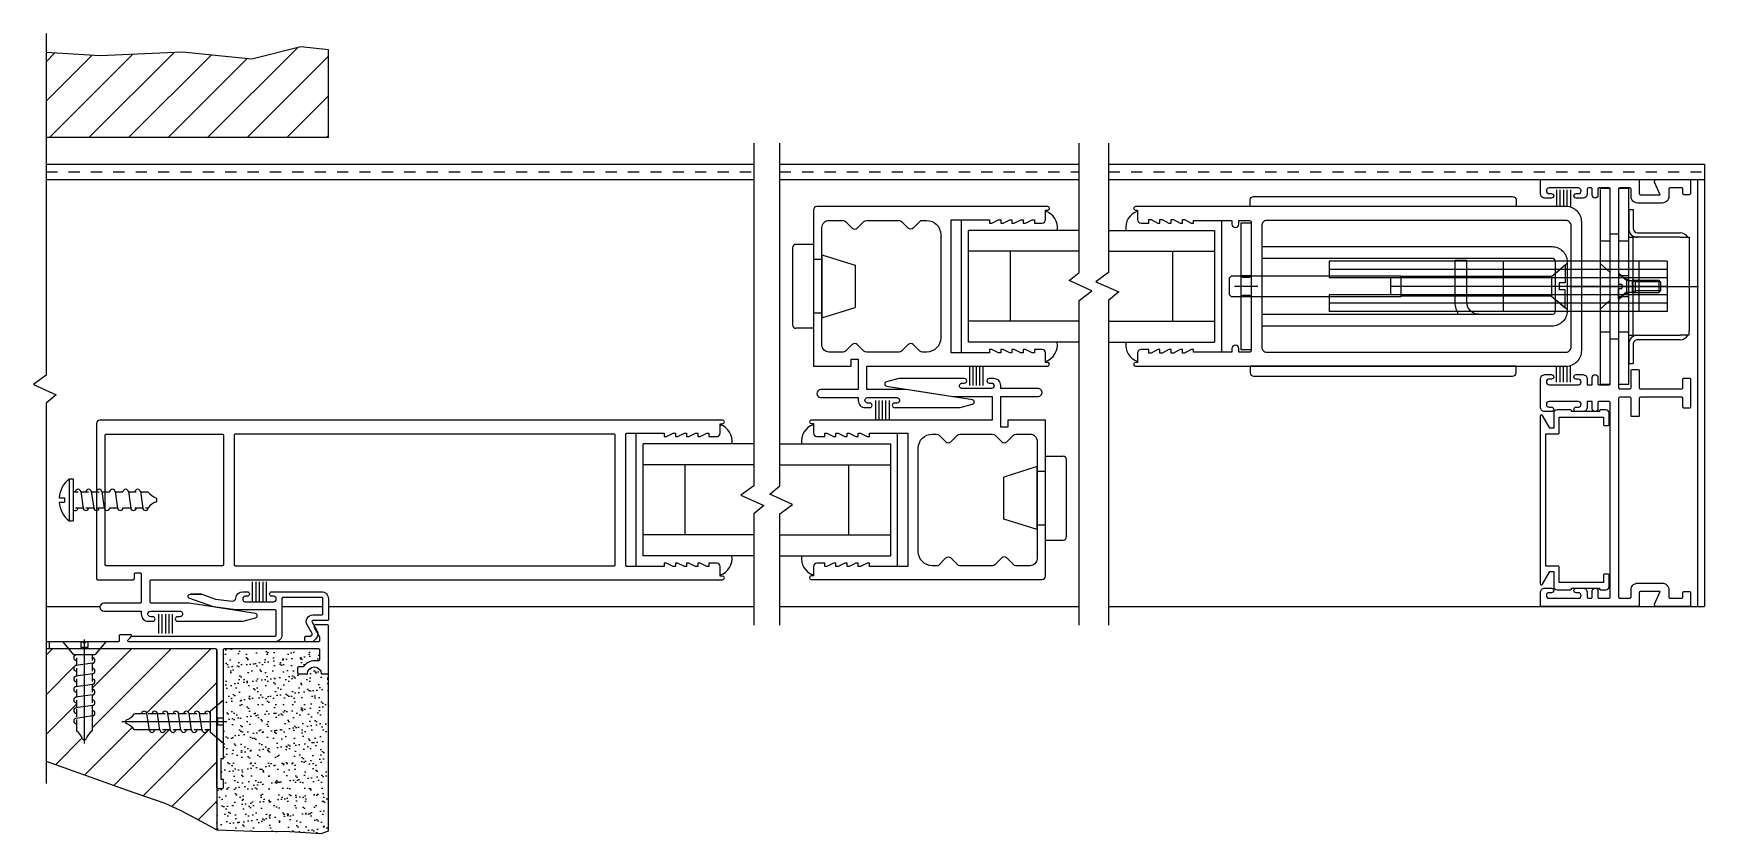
# Model space of a CAD drawing. Extents: x -7 to 43, y -9 to 27.6.
# Drawn here: x 5.51 to 20.45, y 3.33 to 10.47 of the extents above; entities that cross this region are included whole.
import ezdxf

# ---------------------------------------------------------------- set-up
doc = ezdxf.new("R2010")
doc.units = 0
doc.header["$LTSCALE"] = 0.25
doc.header["$MEASUREMENT"] = 0
doc.linetypes.add('HIDDEN', pattern=[0.375, 0.25, -0.125])
doc.layers.get('0').update_dxf_attribs({"linetype": 'CONTINUOUS'})
for name, color, linetype in [('ALUM-RED', 1, 'CONTINUOUS'), ('DIM', 7, 'CONTINUOUS'), ('FRAME', 1, 'CONTINUOUS'), ('GLASS-VINYL', 7, 'CONTINUOUS'), ('MISC', 7, 'CONTINUOUS'), ('SEAL', 7, 'CONTINUOUS'), ('SILL-PAN', 7, 'CONTINUOUS'), ('STRIKE', 7, 'CONTINUOUS'), ('VENT', 5, 'CONTINUOUS')]:
    doc.layers.add(name, color=color, linetype=linetype)

# ---------------------------------------------------------------- blocks, each defined once
blk = doc.blocks.new('A$C72B7364F')
at = {"linetype": 'Continuous'}
for p, q in [((0.0224, 0.0935), (0.0313, 0.0935)), ((0.0224, 0.0935), (0.0224, 0)), ((0.0313, 0.0935), (0.0313, 0)), ((0, 0.0517), (0.0125, 0.0517)), ((0, 0.0418), (0.0125, 0.0418)), ((0.0125, 0.0517), (0.0125, 0.0418)), ((0.0313, 0.0644), (0.0425, 0.0644)), ((0.0485, 0.0654), (0.0539, 0.028)), ((0.0487, 0.0644), (0.0661, 0.0644)), ((0.0721, 0.0654), (0.0775, 0.028)), ((0.0723, 0.0644), (0.0896, 0.0644)), ((0.0956, 0.0654), (0.1011, 0.028)), ((0.0958, 0.0644), (0.1132, 0.0644)), ((0.1253, 0.0654), (0.1307, 0.028)), ((0.1255, 0.0644), (0.1429, 0.0644)), ((0.155, 0.0654), (0.1604, 0.028)), ((0.1552, 0.0644), (0.1725, 0.0644)), ((0.1817, 0.0654), (0.1871, 0.028)), ((0.1819, 0.0644), (0.1992, 0.0644)), ((0.2188, 0.0451), (0.2188, 0.0484)), ((0.0364, 0.0291), (0.0539, 0.0291)), ((0.06, 0.0291), (0.0774, 0.0291)), ((0.0835, 0.0291), (0.101, 0.0291)), ((0.1132, 0.0291), (0.1306, 0.0291)), ((0.1429, 0.0291), (0.1603, 0.0291)), ((0.1696, 0.0291), (0.187, 0.0291)), ((0.1931, 0.0291), (0.1992, 0.0291)), ((0.0224, 0), (0.0313, 0))]:
    blk.add_line(p, q, dxfattribs=at)
for centre, radius, start, end in [((0.0599, 0.0467), 0.0599, 128.718, 175.226), ((0.0599, 0.0467), 0.0599, 184.774, 231.282), ((0.0425, 0.0644), 0.00611, 0, 180), ((0.0661, 0.0644), 0.00611, 0, 180), ((0.0896, 0.0644), 0.00611, 0, 180), ((0.1193, 0.0644), 0.00611, 0, 180), ((0.149, 0.0644), 0.00611, 0, 180), ((0.1757, 0.0644), 0.00611, 0, 180), ((0.2302, 0.0864), 0.038, 215.4362, 249.2949), ((0.2302, 0.0071), 0.038, 110.7051, 144.5638), ((0.2163, 0.0484), 0.00249, 0, 78.2349), ((0.2163, 0.0451), 0.00249, 281.7651, 0), ((0.0364, 0.0291), 0.00611, 212.4827, 0), ((0.06, 0.0291), 0.00611, 180, 0), ((0.06, 0.0291), 0.00611, 180, 0), ((0.0835, 0.0291), 0.00611, 180, 0), ((0.1071, 0.0291), 0.00611, 180, 0), ((0.1071, 0.0291), 0.00611, 180, 0), ((0.1367, 0.0291), 0.00611, 180, 0), ((0.1367, 0.0291), 0.00611, 180, 0), ((0.1664, 0.0291), 0.00611, 180, 0), ((0.1664, 0.0291), 0.00611, 180, 0), ((0.1931, 0.0291), 0.00611, 180, 0)]:
    blk.add_arc(centre, radius, start, end, dxfattribs=at)
blk = doc.blocks.new('A$C1D443341')
for p, q in [((0.188, 0.75), (0.031, 0.75)), ((0.188, 0.75), (0.188, 0)), ((0, 0.719), (0, 0.031)), ((0.264, 0.615), (0.188, 0.615)), ((0.264, 0.656), (0.562, 0.563)), ((0.264, 0.656), (0.264, 0.094)), ((0.562, 0.563), (0.562, 0.187)), ((0.264, 0.094), (0.562, 0.187)), ((0.188, 0), (0.031, 0)), ((0.264, 0.135), (0.188, 0.135))]:
    blk.add_line(p, q)
for centre, start, end in [((0.031, 0.719), 90, 180), ((0.031, 0.031), 180, 270)]:
    blk.add_arc(centre, 0.031, start, end)
blk = doc.blocks.new('3006 STD POST-INTERLOCKER')
for points in [[(-2.074, -0.666), (-2.074, -0.58, -0.414214), (-2.043, -0.55), (-1.974, -0.55), (-1.974, -0.58), (-1.954, -0.58), (-1.894, -0.55), (-1.874, -0.55), (-1.874, -0.58), (-1.854, -0.58), (-1.794, -0.55), (-1.774, -0.55), (-1.774, -0.58), (-1.754, -0.58), (-1.694, -0.55), (-1.674, -0.55), (-1.674, -0.58), (-1.654, -0.58), (-1.594, -0.55), (-1.574, -0.55), (-1.574, -0.58), (-1.231, -0.58), (-1.231, 0.61), (-1.574, 0.61), (-1.574, 0.581), (-1.594, 0.581), (-1.654, 0.61), (-1.674, 0.61), (-1.674, 0.581), (-1.694, 0.581), (-1.754, 0.61), (-1.774, 0.61), (-1.774, 0.581), (-1.794, 0.581), (-1.854, 0.61), (-1.874, 0.61), (-1.874, 0.581), (-1.894, 0.581), (-1.954, 0.61), (-1.974, 0.61), (-1.974, 0.581), (-2.043, 0.581, -0.414214), (-2.074, 0.611), (-2.074, 0.696), (-2.094, 0.696, -0.999996), (-2.094, 0.728), (-0.031, 0.728, -0.414214), (0, 0.697), (0, -0.697), (-0.338, -0.697), (-0.338, -0.635), (-0.4, -0.635), (-0.4, -0.908), (-0.066, -0.908, -1), (-0.066, -0.979), (-0.4, -0.979), (-0.4, -1.006, -0.414214), (-0.462, -1.068), (-0.504, -1.068, -1), (-0.504, -1.028), (-0.484, -1.028, 0.999996), (-0.484, -0.979), (-0.744, -0.979, 1.000003), (-0.744, -1.028), (-0.724, -1.028, -0.999994), (-0.724, -1.068), (-1.312, -1.068), (-1.422, -1.039, -0.811415), (-1.42, -1), (-0.828, -0.908), (-0.478, -0.908), (-0.478, -0.697), (-2.094, -0.697, -0.999996), (-2.094, -0.666), (-2.074, -0.666)], [(-0.891, 0.535), (-0.96, 0.604), (-1.012, 0.604, 0.414214), (-1.137, 0.479), (-1.137, -0.447, 0.414214), (-1.012, -0.572), (-0.973, -0.572, 0.198912), (-0.951, -0.563), (-0.891, -0.504, -0.414214), (-0.847, -0.504), (-0.787, -0.563, 0.198912), (-0.765, -0.572), (-0.473, -0.572, 0.198912), (-0.451, -0.563), (-0.391, -0.504, -0.414214), (-0.347, -0.504), (-0.287, -0.563, 0.198912), (-0.265, -0.572), (-0.138, -0.572, 0.414214), (-0.076, -0.51), (-0.076, 0.542, 0.414214), (-0.138, 0.604), (-0.265, 0.604, 0.198912), (-0.287, 0.594), (-0.347, 0.535, -0.414214), (-0.391, 0.535), (-0.451, 0.594, 0.198912), (-0.473, 0.604), (-0.765, 0.604, 0.198912), (-0.787, 0.594), (-0.847, 0.535)]]:
    blk.add_lwpolyline(points, format="xyb")
blk.add_arc((-0.869, 0.557), 0.031, 225.0005, 315.0002)
blk = doc.blocks.new('2 TRACK JAMB')
at = {"color": 1}
blk.add_lwpolyline([(-0.368, 1.86), (-0.368, 1.708, -0.414214), (-0.377, 1.698), (-0.433, 1.698, -0.414214), (-0.442, 1.708), (-0.442, 1.86, 0.414214), (-0.452, 1.87), (-0.781, 1.87), (-0.822, 1.87, 0.414214), (-0.832, 1.86), (-0.832, 1.783, -0.414214), (-0.843, 1.773), (-0.891, 1.773, -0.414214), (-0.9, 1.783), (-0.9, 1.871), (-0.9, 1.963), (-0.9, 2.033, -0.414214), (-0.891, 2.043), (-0.843, 2.043, -0.414214), (-0.832, 2.033), (-0.832, 1.955, 0.414214), (-0.822, 1.945), (-0.768, 1.945), (-0.452, 1.945, 0.414214), (-0.442, 1.955), (-0.442, 2.108, -0.414214), (-0.433, 2.118), (-0.377, 2.118, -0.414214), (-0.368, 2.108), (-0.368, 1.955, 0.414214), (-0.357, 1.945), (-0.267, 1.945, 0.414214), (-0.257, 1.955), (-0.257, 2.862), (-0.257, 3.731, 0.414214), (-0.267, 3.741), (-0.357, 3.741, 0.414214), (-0.368, 3.731), (-0.368, 3.666, -0.414214), (-0.427, 3.606), (-0.645, 3.606, -0.414214), (-0.706, 3.666), (-0.706, 3.731, 0.414214), (-0.715, 3.741), (-0.822, 3.741, 0.414214), (-0.832, 3.731), (-0.832, 3.691, -0.414214), (-0.843, 3.681), (-0.891, 3.681, -0.414214), (-0.9, 3.691), (-0.9, 3.806, -0.414214), (-0.891, 3.816), (-0.594, 3.816, -0.546624), (-0.579, 3.793), (-0.63, 3.681), (-0.452, 3.681, 0.414214), (-0.442, 3.691), (-0.442, 3.806, -0.414214), (-0.433, 3.816), (0.433, 3.816, -0.414214), (0.442, 3.806), (0.442, 3.691, -0.414214), (0.403, 3.651), (0.343, 3.651, -0.414214), (0.323, 3.671), (0.323, 3.671, -0.414214), (0.343, 3.691), (0.363, 3.691, 0.414214), (0.388, 3.715), (0.388, 3.716, 0.414214), (0.363, 3.741), (0.102, 3.741, 0.414214), (0.078, 3.716), (0.078, 3.715, 0.414214), (0.102, 3.691), (0.123, 3.691, -0.414214), (0.143, 3.671), (0.143, 3.67, -0.414214), (0.123, 3.651), (0.062, 3.651, -0.414214), (0.023, 3.691), (0.023, 3.731, 0.414214), (0.013, 3.741), (-0.012, 3.741, 0.414214), (-0.022, 3.731), (-0.022, 3.676, -0.414214), (-0.047, 3.651), (-0.048, 3.651, -0.414214), (-0.072, 3.675), (-0.072, 3.731, 0.414214), (-0.082, 3.741), (-0.172, 3.741, 0.414214), (-0.183, 3.731), (-0.183, 2.862), (-0.183, 1.993, 0.414214), (-0.172, 1.983), (-0.082, 1.983, 0.414214), (-0.072, 1.993), (-0.072, 2.048, -0.414214), (-0.048, 2.073), (-0.047, 2.073, -0.414214), (-0.022, 2.048), (-0.022, 1.983), (0.023, 1.983), (0.023, 2.033, -0.414214), (0.062, 2.073), (0.123, 2.073, -0.414214), (0.143, 2.054), (0.143, 2.053, -0.414214), (0.123, 2.033), (0.102, 2.033, 0.414214), (0.078, 2.008), (0.078, 2.007, 0.414214), (0.102, 1.983), (0.363, 1.983, 0.414214), (0.388, 2.007), (0.388, 2.008, 0.414214), (0.363, 2.033), (0.343, 2.033, -0.414214), (0.323, 2.053, -0.414214), (0.343, 2.073), (0.403, 2.073, -0.414214), (0.442, 2.033), (0.442, 1.963), (0.442, 1.871), (0.442, 1.783, -0.414214), (0.403, 1.743), (0.343, 1.743, -0.414214), (0.323, 1.763), (0.323, 1.763, -0.414214), (0.343, 1.783), (0.363, 1.783, 0.414214), (0.388, 1.807), (0.388, 1.808, 0.414214), (0.363, 1.833), (0.102, 1.833, 0.414214), (0.078, 1.808), (0.078, 1.807, 0.414214), (0.102, 1.783), (0.123, 1.783, -0.414214), (0.143, 1.763), (0.143, 1.762, -0.414214), (0.123, 1.743), (0.062, 1.743, -0.414214), (0.023, 1.783), (0.023, 1.833), (-0.022, 1.833), (-0.022, 1.768, -0.414214), (-0.047, 1.743), (-0.048, 1.743, -0.414214), (-0.072, 1.767), (-0.072, 1.823, 0.414214), (-0.082, 1.833), (-0.172, 1.833, 0.414214), (-0.183, 1.823), (-0.183, 0.954), (-0.183, 0.085, 0.414214), (-0.172, 0.075), (-0.082, 0.075, 0.414214), (-0.072, 0.085), (-0.072, 0.14, -0.414214), (-0.048, 0.165), (-0.047, 0.165, -0.414214), (-0.022, 0.14), (-0.022, 0.085, 0.414214), (-0.012, 0.075), (0.013, 0.075, 0.414214), (0.023, 0.085), (0.023, 0.125, -0.414214), (0.062, 0.165), (0.123, 0.165, -0.414214), (0.143, 0.145), (0.143, 0.145, -0.414214), (0.123, 0.125), (0.102, 0.125, 0.414214), (0.078, 0.1), (0.078, 0.099, 0.414214), (0.102, 0.075), (0.363, 0.075, 0.414214), (0.388, 0.099), (0.388, 0.1, 0.414214), (0.363, 0.125), (0.343, 0.125, -0.414214), (0.323, 0.145, -0.414214), (0.343, 0.165), (0.403, 0.165, -0.414214), (0.442, 0.125), (0.442, 0.01, -0.414214), (0.433, 0), (-0.433, 0, -0.414214), (-0.442, 0.01), (-0.442, 0.125, 0.414214), (-0.452, 0.135), (-0.63, 0.135), (-0.579, 0.023, -0.546624), (-0.594, 0), (-0.891, 0, -0.414214), (-0.9, 0.01), (-0.9, 0.125, -0.414214), (-0.891, 0.135), (-0.843, 0.135, -0.414214), (-0.832, 0.125), (-0.832, 0.085, 0.414214), (-0.822, 0.075), (-0.715, 0.075, 0.414214), (-0.706, 0.085), (-0.706, 0.15, -0.414214), (-0.645, 0.21), (-0.427, 0.21, -0.414214), (-0.368, 0.15), (-0.368, 0.085, 0.414214), (-0.357, 0.075), (-0.267, 0.075, 0.414214), (-0.257, 0.085), (-0.257, 0.954), (-0.257, 1.86, 0.414214), (-0.267, 1.87), (-0.357, 1.87, 0.414214)], format="xyb", close=True, dxfattribs=at)
blk = doc.blocks.new('3710 Jamb Filler')
blk.add_lwpolyline([(-0.12, 0.774, 0.414214), (-0.15, 0.804), (-0.27, 0.804, 0.414214), (-0.28, 0.794), (-0.28, 0.789), (-0.53, 0.789), (-0.53, 0.794, 0.414214), (-0.54, 0.804), (-0.585, 0.804, 0.414214), (-0.615, 0.774), (-0.615, 0.674, 0.414214), (-0.605, 0.664), (-0.575, 0.664, 0.414214), (-0.565, 0.674), (-0.565, 0.739), (-0.17, 0.739), (-0.17, 0.601, 0.414214), (-0.16, 0.591), (-0.05, 0.591), (-0.05, -0.591), (-0.16, -0.591, 0.414214), (-0.17, -0.601), (-0.17, -0.739), (-0.565, -0.739), (-0.565, -0.674, 0.414214), (-0.575, -0.664), (-0.605, -0.664, 0.414214), (-0.615, -0.674), (-0.615, -0.774, 0.414214), (-0.585, -0.804), (-0.54, -0.804, 0.414214), (-0.53, -0.794), (-0.53, -0.789), (-0.28, -0.789), (-0.28, -0.794, 0.414214), (-0.27, -0.804), (-0.15, -0.804, 0.414214), (-0.12, -0.774), (-0.12, -0.641), (-0.084, -0.641), (-0.019, -0.754, 0.767327), (0, -0.749), (0, 0.749, 0.767327), (-0.019, 0.754), (-0.084, 0.641), (-0.12, 0.641)], format="xyb", close=True)
blk = doc.blocks.new('A$C02B45EA9')
for p, q in [((0, 0.909), (0.097, 0.793)), ((0.161, 0.909), (0, 0.909)), ((0.161, 0.909), (0.161, 0.857)), ((0.192, 0.929), (0.192, 0)), ((0.224, 0.909), (0.224, 0.857)), ((0.385, 0.909), (0.224, 0.909)), ((0.385, 0.909), (0.288, 0.793)), ((0.288, 0.793), (0.097, 0.793)), ((0.224, 0.857), (0.161, 0.857))]:
    blk.add_line(p, q)
at = {"linetype": 'Continuous'}
for p, q in [((0.142, 0.793), (0.118, 0.79)), ((0.122, 0.793), (0.122, 0.79)), ((0.122, 0.766), (0.122, 0.696)), ((0.263, 0.793), (0.263, 0.741)), ((0.267, 0.717), (0.118, 0.695)), ((0.267, 0.623), (0.118, 0.601)), ((0.122, 0.671), (0.122, 0.601)), ((0.263, 0.716), (0.263, 0.647)), ((0.263, 0.622), (0.263, 0.553)), ((0.267, 0.528), (0.118, 0.507)), ((0.122, 0.577), (0.122, 0.507)), ((0.122, 0.483), (0.122, 0.413)), ((0.263, 0.528), (0.263, 0.458)), ((0.267, 0.434), (0.118, 0.412)), ((0.267, 0.34), (0.118, 0.318)), ((0.122, 0.388), (0.122, 0.319)), ((0.122, 0.307), (0.122, 0.237)), ((0.263, 0.433), (0.263, 0.364)), ((0.263, 0.339), (0.263, 0.237)), ((0.267, 0.246), (0.118, 0.224)), ((0.122, 0.213), (0.122, 0.112)), ((0.263, 0.245), (0.263, 0.112)), ((0.186, 0.034), (0.199, 0.034))]:
    blk.add_line(p, q, dxfattribs=at)
for centre, radius, start, end in [((0.122, 0.766), 0.0244, 90, 270), ((0.122, 0.766), 0.0244, 90, 270), ((0.263, 0.741), 0.0244, 270, 90), ((0.122, 0.671), 0.0244, 90, 270), ((0.122, 0.671), 0.0244, 90, 270), ((0.122, 0.577), 0.0244, 90, 270), ((0.263, 0.647), 0.0244, 270, 90), ((0.122, 0.483), 0.0244, 90, 270), ((0.122, 0.483), 0.0244, 90, 270), ((0.263, 0.553), 0.0244, 270, 90), ((0.263, 0.458), 0.0244, 270, 90), ((0.122, 0.388), 0.0244, 90, 270), ((0.122, 0.294), 0.0244, 90, 270), ((0.263, 0.364), 0.0244, 270, 90), ((0.122, 0.2), 0.0244, 90, 270), ((0.263, 0.27), 0.0244, 270, 90), ((0.034, -0.012), 0.152, 20.7051, 54.5638), ((0.186, 0.044), 0.00998, 191.7651, 270), ((0.199, 0.044), 0.00998, 270, 348.2349), ((0.351, -0.012), 0.152, 125.4362, 159.2949)]:
    blk.add_arc(centre, radius, start, end, dxfattribs=at)
blk = doc.blocks.new('A$C65D31368')
at = {"layer": 'MISC', "extrusion": (0, 0, -1), "xscale": 0.25, "yscale": 0.25, "zscale": -0.25}
blk.add_blockref('A$C02B45EA9', (-0.0962, 0), dxfattribs=at)
blk = doc.blocks.new('3756 2 pc Post Interlocker')
at = {"color": 7}
for p, q in [((-0.678, 0.418), (-0.678, 0.598)), ((-0.647, 0.418), (-0.647, 0.598)), ((-0.616, 0.418), (-0.616, 0.598)), ((-0.585, 0.418), (-0.585, 0.598)), ((-0.554, 0.418), (-0.554, 0.598))]:
    blk.add_line(p, q, dxfattribs=at)
blk.add_lwpolyline([(-1.133, 0.487), (-1.01, 0.442), (-0.862, 0.425, 0.41874), (-0.827, 0.452, -0.384071), (-0.766, 0.508), (-0.726, 0.508, -0.999994), (-0.726, 0.468), (-0.741, 0.468, 1.000003), (-0.741, 0.418), (-0.491, 0.418, 0.999996), (-0.491, 0.468), (-0.506, 0.468, -1), (-0.506, 0.508), (-0.062, 0.508, -0.414214), (0, 0.446), (0, 0.318), (0, 0.262, -0.414214), (-0.01, 0.252), (-0.138, 0.252, 0.577352), (-0.146, 0.237), (-0.103, 0.161, -0.339456), (-0.112, 0.089), (-0.139, 0.062), (-0.2, 0.062, -0.414214), (-0.21, 0.072), (-0.21, 0.102, -0.414214), (-0.2, 0.112), (-0.164, 0.112, 0.198912), (-0.157, 0.115), (-0.147, 0.124, 0.339456), (-0.146, 0.136), (-0.19, 0.212, -0.577352), (-0.138, 0.302), (-0.06, 0.302, 0.414214), (-0.05, 0.312), (-0.05, 0.448, 0.414214), (-0.06, 0.458), (-0.406, 0.458, 0.414214), (-0.416, 0.448), (-0.416, 0.122, -0.414214), (-0.476, 0.062), (-1.784, 0.062, -0.668179), (-1.791, 0.079), (-1.761, 0.109, -0.198912), (-1.754, 0.112), (-0.476, 0.112, 0.414214), (-0.466, 0.122), (-0.466, 0.338, 0.414214), (-0.476, 0.348), (-0.828, 0.348), (-1.028, 0.372), (-1.247, 0.452, -0.701346), (-1.234, 0.487), (-1.133, 0.487), (-1.234, 0.487)], format="xyb")
blk.add_lwpolyline([(-0.08, -0.01), (-0.08, -0.099, -0.414214), (-0.09, -0.109), (-0.126, -0.109, 0.258619), (-0.225, -0.164), (-0.267, -0.164, 0.414214), (-0.277, -0.174), (-0.277, -0.216, 0.414214), (-0.267, -0.226), (-0.188, -0.226, -1), (-0.064, -0.226), (-0.01, -0.226, 0.414214), (0, -0.216), (0, 0.202, 0.414214), (-0.01, 0.212), (-0.116, 0.212, 0.57735), (-0.129, 0.189), (-0.08, 0.105), (-0.08, 0.072, -0.414214), (-0.09, 0.062), (-1.784, 0.062, -0.668179), (-1.791, 0.079), (-1.763, 0.107, 0.668179), (-1.77, 0.124), (-1.86, 0.124, 0.414214), (-1.87, 0.114), (-1.87, 0.072, -0.414214), (-1.88, 0.062), (-2.167, 0.062), (-2.182, 0.047), (-2.197, 0.062), (-2.485, 0.062, 0.414214), (-2.495, 0.052), (-2.495, 0.01, 0.414214), (-2.485, 0), (-1.01, 0, -0.414214), (-1, -0.01), (-1, -1.237, 0.414214), (-0.987, -1.25), (-0.951, -1.25, 0.414214), (-0.938, -1.237), (-0.938, -1.17), (-0.96, -1.17), (-0.96, -0.982), (-0.938, -0.982), (-0.938, -0.01, -0.414214), (-0.928, 0), (-0.09, 0, -0.414214)], format="xyb", close=True)
at = {"color": 7, "extrusion": (0, 0, -1), "xscale": 4, "yscale": 4, "zscale": -4}
blk.add_blockref('A$C65D31368', (1.99, -0.847), dxfattribs=at)
at = {"color": 7, "extrusion": (0, 0, -1), "xscale": 4, "yscale": 4, "zscale": -4, "rotation": 90}
blk.add_blockref('A$C65D31368', (1.847, -0.846), dxfattribs=at)
blk = doc.blocks.new('StrikePlateAssy(EX_HI)')
at = {"linetype": 'Continuous'}
for p, q in [((-0.165, 0.688), (-0.205, 0.688)), ((-0.205, 0.517), (-0.205, 0.688)), ((-0.165, 0.517), (-0.165, 0.688)), ((-0.625, 0.477), (-0.245, 0.477)), ((-0.705, 0.437), (-0.625, 0.437)), ((-0.705, 0.437), (-0.705, 0.397)), ((-0.705, -0.398), (-0.705, 0.397)), ((-0.245, 0.437), (-0.625, 0.437)), ((-0.205, 0.437), (-0.245, 0.437)), ((-0.205, 0.437), (-0.205, -0.438)), ((-0.165, 0.437), (-0.205, 0.437)), ((-0.165, 0.437), (-0.165, -0.438)), ((0.09, 0.203), (0, 0.124)), ((0.09, -0.203), (0, -0.124)), ((-0.705, -0.438), (-0.705, -0.398)), ((-0.625, -0.438), (-0.705, -0.438)), ((-0.625, -0.438), (-0.245, -0.438)), ((-0.245, -0.438), (-0.205, -0.438)), ((-0.165, -0.438), (-0.205, -0.438)), ((-0.245, -0.478), (-0.625, -0.478)), ((-0.205, -0.688), (-0.205, -0.518)), ((-0.165, -0.688), (-0.165, -0.518)), ((-0.165, -0.688), (-0.205, -0.688))]:
    blk.add_line(p, q, dxfattribs=at)
for p, q in [((0, 0.469), (-0.075, 0.469)), ((-0.075, 0.406), (-0.165, 0.406)), ((0.09, 0.406), (0, 0.406)), ((-0.436, 0.054), (-0.45, 0.04)), ((-0.45, 0.04), (-0.222, 0.04)), ((-0.45, -0.04), (-0.45, 0.04)), ((-0.197, 0.054), (-0.436, 0.054)), ((-0.436, -0.054), (-0.436, 0.054)), ((0.013, 0), (-0.23, 0)), ((-0.222, 0.04), (-0.197, 0.054)), ((-0.222, -0.054), (-0.222, 0.054)), ((-0.197, -0.054), (-0.197, 0.054)), ((-0.147, 0.051), (-0.197, 0.051)), ((-0.165, 0.095), (-0.165, -0.095)), ((-0.165, 0.095), (-0.075, 0.095)), ((-0.138, 0.065), (-0.165, 0.065)), ((-0.147, 0.051), (-0.075, 0.113)), ((-0.147, -0.051), (-0.147, 0.051)), ((-0.138, 0.065), (-0.075, 0.12)), ((-0.075, 0.02), (-0.105, 0.02)), ((-0.105, -0.019), (-0.105, 0.02)), ((-0.075, 0.113), (-0.075, 0.02)), ((0.173, 0), (-0.07, 0)), ((-0.044, 0), (-0.788, 0)), ((-0.45, -0.04), (-0.222, -0.04)), ((-0.436, -0.054), (-0.45, -0.04)), ((-0.197, -0.054), (-0.436, -0.054)), ((-0.222, -0.04), (-0.197, -0.054)), ((-0.147, -0.051), (-0.197, -0.051)), ((-0.138, -0.065), (-0.165, -0.065)), ((-0.165, -0.095), (-0.075, -0.095)), ((-0.147, -0.051), (-0.075, -0.112)), ((-0.138, -0.065), (-0.075, -0.12)), ((-0.075, -0.019), (-0.105, -0.019)), ((-0.075, -0.112), (-0.075, -0.019)), ((-0.075, -0.406), (-0.165, -0.406)), ((0.09, -0.406), (0, -0.406)), ((0, -0.469), (-0.075, -0.469))]:
    blk.add_line(p, q)
for points in [[(-0.165, -0.875), (-0.075, -0.875), (-0.075, 0.875), (-0.165, 0.875)], [(0, -0.875), (0.09, -0.875), (0.09, 0.875), (0, 0.875)]]:
    blk.add_lwpolyline(points, close=True)
for centre, radius, start, end in [((-0.625, 0.397), 0.08, 90, 150), ((-0.245, 0.517), 0.08, 270, 0), ((-0.245, 0.517), 0.04, 270, 0), ((-0.625, -0.398), 0.08, 210, 270), ((-0.245, -0.518), 0.08, 0, 90), ((-0.245, -0.518), 0.04, 0, 90)]:
    blk.add_arc(centre, radius, start, end, dxfattribs=at)
blk = doc.blocks.new('3767 LEADSILE')
for points in [[(3.769, -0.597), (3.749, -0.597), (3.689, -0.565), (3.669, -0.565), (3.669, -0.597), (3.649, -0.597), (3.589, -0.565), (3.569, -0.565), (3.569, -0.597), (3.549, -0.597), (3.489, -0.565), (3.469, -0.565), (3.469, -0.588), (3.126, -0.588), (3.126, -0.556, 1), (3.064, -0.556), (3.064, -0.588), (2.969, -0.588, -0.414214), (2.954, -0.573), (2.954, 0.573, -0.414214), (2.969, 0.588), (3.064, 0.588), (3.064, 0.556, 1), (3.126, 0.556), (3.126, 0.588), (3.469, 0.588), (3.469, 0.565), (3.489, 0.565), (3.549, 0.597), (3.569, 0.597), (3.569, 0.565), (3.589, 0.565), (3.649, 0.597), (3.669, 0.597), (3.669, 0.565), (3.689, 0.565), (3.749, 0.597), (3.769, 0.597), (3.769, 0.565), (3.789, 0.565), (3.849, 0.597), (3.869, 0.597), (3.869, 0.565), (3.938, 0.565, 0.414214), (3.969, 0.596), (3.969, 0.681), (3.989, 0.681, 1), (3.989, 0.713), (0.14, 0.713, 0.414214), (0, 0.573), (0, -0.573, 0.414214), (0.14, -0.713), (3.989, -0.713, 1), (3.989, -0.681), (3.969, -0.681), (3.969, -0.596, 0.414214), (3.938, -0.565), (3.869, -0.565), (3.869, -0.597), (3.849, -0.597), (3.789, -0.565), (3.769, -0.565)], [(2.814, -0.588, 0.414214), (2.86, -0.542), (2.86, 0.542, 0.414214), (2.814, 0.588), (0.14, 0.588, 0.414214), (0.094, 0.542), (0.094, -0.542, 0.414214), (0.14, -0.588)]]:
    blk.add_lwpolyline(points, format="xyb", close=True)
blk = doc.blocks.new('ARCHETYPE LATCH')
for p, q in [((-0.631, 0.225), (2.389, 0.225)), ((-0.631, 0.225), (-0.631, -0.225)), ((-0.631, 0.15), (2.389, 0.15)), ((-0.381, -0.225), (-0.381, 0.225)), ((0.28, 0.193), (0.28, 0.03)), ((0.401, 0.089), (0.28, 0.193)), ((0.831, -0.225), (0.831, 0.225)), ((1.262, 0.235), (1.157, 0.235)), ((1.157, -0.145), (1.157, 0.235)), ((1.262, -0.145), (1.262, 0.235)), ((2.389, 0.225), (2.389, 0.075)), ((-0.631, 0.075), (2.389, 0.075)), ((-0.631, 0), (1.837, 0)), ((0.28, 0.03), (0.333, 0.03)), ((0.333, 0.03), (0.333, -0.03)), ((0.401, 0.089), (1.749, 0.089)), ((0.401, 0.089), (0.401, -0.089)), ((1.837, -0.075), (1.837, 0.075)), ((-0.631, -0.075), (2.389, -0.075)), ((0.28, -0.192), (0.28, -0.03)), ((0.28, -0.03), (0.333, -0.03)), ((0.401, -0.089), (0.28, -0.192)), ((0.401, -0.089), (1.749, -0.089)), ((2.389, -0.075), (2.389, -0.225)), ((-0.631, -0.15), (2.389, -0.15))]:
    blk.add_line(p, q)
at = {"ltscale": 0.5}
for p, q in [((0.262, 0.206), (0.355, 0.125)), ((3.085, 0.095), (3.175, 0.095)), ((3.085, 0.095), (3.1, 0.08)), ((3.1, 0.08), (3.16, 0.08)), ((3.175, 0.095), (3.16, 0.08)), ((0.355, -0.125), (0.262, -0.205)), ((3.1, -0.08), (3.085, -0.095)), ((3.085, -0.095), (3.175, -0.095)), ((3.16, -0.08), (3.1, -0.08)), ((3.16, -0.08), (3.175, -0.095))]:
    blk.add_line(p, q, dxfattribs=at)
at = {"ltscale": 0.3}
for p, q in [((0.239, 0), (-0.021, 0)), ((0.401, 0), (1.036, 0)), ((3.025, 0), (3.235, 0))]:
    blk.add_line(p, q, dxfattribs=at)
for points in [[(3.064, 0.803), (0.749, 0.803, 0.414214), (0.719, 0.773), (0.719, 0.713), (3.094, 0.713), (3.094, 0.773, 0.414214)], [(3.064, -0.803), (0.749, -0.803, -0.414214), (0.719, -0.773), (0.719, -0.713), (3.094, -0.713), (3.094, -0.773, -0.414214)]]:
    blk.add_lwpolyline(points, format="xyb", close=True)
for points in [[(3.085, -0.568), (3.175, -0.568), (3.175, 0.568), (3.085, 0.568)], [(3.262, 0.093), (1.749, 0.093), (1.749, -0.093), (3.262, -0.093), (3.28, -0.075), (3.28, 0.075)]]:
    blk.add_lwpolyline(points, close=True)
blk.add_lwpolyline([(0.397, -0.355), (2.987, -0.355), (2.987, -0.25), (0.397, -0.25, -0.414214), (0.367, -0.22), (0.367, 0.22, -0.414214), (0.397, 0.25), (2.987, 0.25), (2.987, 0.355), (0.397, 0.355, 0.414214), (0.262, 0.22), (0.262, -0.22, 0.414214), (0.397, -0.355), (1.052, -0.355)], format="xyb")
blk.add_lwpolyline([(-0.631, -0.225), (2.389, -0.225)])
for radius, start in [(0.105, 270), (0.21, 330)]:
    blk.add_arc((1.052, -0.145), radius, start, 360)
blk = doc.blocks.new('*U104')
at = {"xscale": -1}
blk.add_blockref('ARCHETYPE LATCH', (-0.123, 0), dxfattribs=at)
at = {"rotation": 180}
blk.add_blockref('3767 LEADSILE', (-0.255, 0), dxfattribs=at)
blk = doc.blocks.new('3705_3.5in_Pocket_Sightline_Interlocker')
for points in [[(-4.721, -0.713), (-4.403, -0.713, 0.414214), (-4.393, -0.703), (-4.393, -0.661, -0.414214), (-4.383, -0.651), (-4.341, -0.651, -0.414214), (-4.331, -0.661), (-4.331, -0.914, -0.414214), (-4.341, -0.924), (-4.665, -0.924, 1), (-4.665, -0.994), (-4.331, -0.994), (-4.331, -1.022, 0.414214), (-4.269, -1.084), (-4.227, -1.084, 1), (-4.227, -1.044), (-4.247, -1.044, -0.999996), (-4.247, -0.994), (-3.987, -0.994, -1.000003), (-3.987, -1.044), (-4.007, -1.044, 0.999994), (-4.007, -1.084), (-3.419, -1.084), (-3.309, -1.054, 0.811415), (-3.311, -1.015), (-3.903, -0.924), (-4.243, -0.924, -0.414214), (-4.253, -0.914), (-4.253, -0.723, -0.414214), (-4.243, -0.713), (0.865, -0.713, 1), (0.865, -0.681), (0.843, -0.681), (0.843, -0.596, 0.414214), (0.812, -0.565), (0.743, -0.565), (0.743, -0.595), (0.723, -0.595), (0.663, -0.565), (0.643, -0.565), (0.643, -0.595), (0.623, -0.595), (0.563, -0.565), (0.543, -0.565), (0.543, -0.595), (0.523, -0.595), (0.463, -0.565), (0.443, -0.565), (0.443, -0.595), (0.423, -0.595), (0.363, -0.565), (0.343, -0.565), (0.343, -0.595), (0.01, -0.595, -0.414214), (0, -0.585), (0, 0.585, -0.414214), (0.01, 0.595), (0.343, 0.595), (0.343, 0.565), (0.363, 0.565), (0.423, 0.595), (0.443, 0.595), (0.443, 0.565), (0.463, 0.565), (0.523, 0.595), (0.543, 0.595), (0.543, 0.565), (0.563, 0.565), (0.623, 0.595), (0.643, 0.595), (0.643, 0.565), (0.663, 0.565), (0.723, 0.595), (0.743, 0.595), (0.743, 0.565), (0.812, 0.565, 0.414214), (0.843, 0.596), (0.843, 0.681), (0.865, 0.681, 1), (0.865, 0.713), (-4.7, 0.713, 0.414214), (-4.731, 0.682), (-4.731, -0.703, 0.414214)], [(-3.606, -0.588), (-4.645, -0.588, -0.414214), (-4.655, -0.578), (-4.655, 0.578, -0.414214), (-4.645, 0.588), (-3.606, 0.588, -0.414214), (-3.596, 0.578), (-3.596, -0.578, -0.414214)], [(-0.104, 0.588), (-3.492, 0.588, 0.414214), (-3.502, 0.578), (-3.502, -0.578, 0.414214), (-3.492, -0.588), (-0.104, -0.588, 0.414214), (-0.094, -0.578), (-0.094, 0.578, 0.414214)]]:
    blk.add_lwpolyline(points, format="xyb", close=True)

msp = doc.modelspace()

# ---------------------------------------------------------------- hatches: boundary and pattern name
at = {"layer": 'DIM'}
h = msp.add_hatch(dxfattribs=at)
h.set_pattern_fill('ANSI31', color=256, scale=2, style=0)
h.paths.add_polyline_path([(6.108, 10.276), (5.626, 10.305), (5.626, 9.544), (8.149, 9.544), (8.149, 10.329), (7.902, 10.354), (7.465, 10.245), (6.841, 10.308)])
h = msp.add_hatch(dxfattribs=at)
h.set_pattern_fill('ANSI31', color=256, scale=2, style=0)
h.paths.add_polyline_path([(7.15, 4.185), (7.096, 4.23), (7.096, 4.254), (7.068, 4.254, -0.94476), (7.019, 4.252), (7.019, 4.254), (6.974, 4.254, -0.94476), (6.925, 4.252), (6.925, 4.254), (6.88, 4.254, -0.94476), (6.831, 4.252), (6.831, 4.254), (6.785, 4.254, -0.94476), (6.737, 4.252), (6.736, 4.254), (6.691, 4.254, -0.94476), (6.642, 4.252), (6.642, 4.254), (6.597, 4.254, -0.94476), (6.548, 4.252), (6.548, 4.254), (6.54, 4.254), (6.415, 4.254, 0.148821), (6.345, 4.309, -0.355272), (6.337, 4.318), (6.337, 4.339, 0.00904), (6.342, 4.341, -0.073357), (6.345, 4.342, 0.148821), (6.415, 4.396), (6.478, 4.396, -0.94476), (6.527, 4.398), (6.527, 4.396), (6.572, 4.396, -0.94476), (6.621, 4.398), (6.622, 4.396), (6.667, 4.396, -0.94476), (6.715, 4.398), (6.716, 4.396), (6.761, 4.396, -0.94476), (6.81, 4.398), (6.81, 4.396), (6.855, 4.396, -0.94476), (6.904, 4.398), (6.904, 4.396), (6.949, 4.396, -0.94476), (6.998, 4.398), (6.999, 4.396), (7.044, 4.396, -0.683579), (7.086, 4.412), (7.15, 4.465), (7.15, 4.968, 0.414214), (7.14, 4.978), (6.107, 4.978), (6.062, 4.924), (6.038, 4.924), (6.038, 4.897, -0.94476), (6.04, 4.848), (6.038, 4.848), (6.038, 4.803, -0.94476), (6.04, 4.754), (6.038, 4.753), (6.038, 4.708, -0.94476), (6.04, 4.66), (6.038, 4.659), (6.038, 4.614, -0.94476), (6.04, 4.565), (6.038, 4.565), (6.038, 4.52, -0.94476), (6.04, 4.471), (6.038, 4.471), (6.038, 4.425, -0.94476), (6.04, 4.377), (6.038, 4.376), (6.038, 4.368), (6.038, 4.243, 0.148821), (5.984, 4.173, -0.355272), (5.974, 4.165), (5.953, 4.165, 0.00904), (5.952, 4.17, -0.073357), (5.951, 4.173, 0.148821), (5.896, 4.243), (5.896, 4.307, -0.94476), (5.894, 4.355), (5.896, 4.356), (5.896, 4.401, -0.94476), (5.894, 4.45), (5.896, 4.45), (5.896, 4.495, -0.94476), (5.894, 4.544), (5.896, 4.544), (5.896, 4.59, -0.94476), (5.894, 4.638), (5.896, 4.639), (5.896, 4.684, -0.94476), (5.894, 4.733), (5.896, 4.733), (5.896, 4.778, -0.94476), (5.894, 4.827), (5.896, 4.827), (5.896, 4.872, -0.683579), (5.88, 4.915), (5.827, 4.978), (5.665, 4.978), (5.626, 4.978), (5.626, 3.974), (6.35, 3.712), (6.687, 3.596), (6.823, 3.536), (6.976, 3.453), (7.15, 3.359)])
at = {"layer": 'MISC'}
h = msp.add_hatch(dxfattribs=at)
h.set_pattern_fill('AR-SAND', color=256, scale=0.06, style=0)
h.set_pattern_definition([(37.5, (-13.75369, -10.06892), (-0.0037796, 0.11560943), [0, -0.0912, 0, -0.102, 0, -0.0975]), (7.5, (-13.75369, -10.06892), (0.1061866, 0.1693288), [0, -0.0492, 0, -0.0822, 0, -0.0315]), (327.5, (-13.82749, -10.06892), (0.1868485, 0.00033954), [0, -0.03, 0, -0.108, 0, -0.141]), (317.5, (-13.82749, -10.06892), (0.1803676, 0.0526605), [0, -0.015, 0, -0.0708, 0, -0.081])])
h.paths.add_polyline_path([(8.149, 4.753), (8.085, 4.753, 1), (7.961, 4.753), (7.872, 4.753), (7.872, 4.815), (7.924, 4.815, -0.258619), (8.023, 4.87), (8.059, 4.87, 0.414214), (8.069, 4.88), (8.069, 4.968, 0.414214), (8.059, 4.978), (7.221, 4.978, 0.414214), (7.211, 4.968), (7.211, 4.517), (7.212, 4.517), (7.212, 4.325), (7.211, 4.325), (7.211, 4.294), (7.212, 4.294), (7.212, 4.133), (7.211, 4.133), (7.211, 3.996), (7.189, 3.996), (7.189, 3.808), (7.211, 3.808), (7.211, 3.728), (7.15, 3.728), (7.15, 3.359), (7.15, 3.359), (7.474, 3.346), (7.804, 3.343), (8.083, 3.326), (8.149, 3.351)])

# ---------------------------------------------------------------- linework, layer by layer
for p, q in [((14.038, 7.502), (14.499, 7.502)), ((7.15, 4.968), (7.15, 3.359))]:
    msp.add_line(p, q)
at = {"color": 7}
msp.add_lwpolyline([(14.858, 5.188), (14.858, 8.09), (14.972, 8.175), (14.768, 8.266), (14.858, 8.34), (14.858, 9.493)], dxfattribs=at)
at = {"layer": 'ALUM-RED'}
msp.add_lwpolyline([(6.076, 6.984)], close=True, dxfattribs=at)
at = {"layer": 'GLASS-VINYL'}
for p, q in [((11.95, 9.493), (11.95, 6.432)), ((12.183, 6.432), (12.183, 9.493)), ((15.122, 9.493), (15.122, 8.34)), ((13.805, 8.81), (13.805, 7.62)), ((14.858, 8.715), (13.87, 8.715)), ((13.87, 7.715), (13.87, 8.715)), ((14.858, 8.528), (13.87, 8.528)), ((14.245, 7.903), (14.245, 8.528)), ((15.122, 8.34), (15.008, 8.256)), ((15.008, 8.256), (15.212, 8.165)), ((15.212, 8.165), (15.122, 8.09)), ((15.122, 8.09), (15.122, 5.188)), ((14.858, 7.903), (13.87, 7.903)), ((14.858, 7.715), (13.87, 7.715)), ((10.897, 6.902), (10.897, 5.712)), ((13.236, 5.712), (13.236, 6.902)), ((10.962, 5.807), (10.962, 6.807)), ((11.95, 6.807), (10.962, 6.807)), ((12.183, 6.807), (13.171, 6.807)), ((13.171, 6.807), (13.171, 5.807)), ((11.95, 6.62), (10.962, 6.62)), ((11.337, 5.995), (11.337, 6.62)), ((12.183, 6.62), (13.171, 6.62)), ((12.796, 6.62), (12.796, 5.995)), ((11.95, 6.432), (11.836, 6.348)), ((12.093, 6.358), (12.183, 6.432)), ((11.836, 6.348), (12.04, 6.257)), ((12.297, 6.267), (12.093, 6.358)), ((12.04, 6.257), (11.95, 6.182)), ((11.95, 6.182), (11.95, 5.188)), ((12.183, 6.182), (12.297, 6.267)), ((12.183, 5.188), (12.183, 6.182)), ((11.95, 5.995), (10.962, 5.995)), ((12.183, 5.995), (13.171, 5.995)), ((11.95, 5.807), (10.962, 5.807)), ((12.183, 5.807), (13.171, 5.807))]:
    msp.add_line(p, q, dxfattribs=at)
at = {"layer": 'GLASS-VINYL', "color": 7}
for p, q in [((15.122, 8.715), (16.069, 8.715)), ((16.069, 8.715), (16.069, 7.715)), ((16.134, 7.627), (16.134, 8.803)), ((15.122, 8.528), (16.069, 8.528)), ((15.694, 8.528), (15.694, 7.903)), ((15.122, 7.903), (16.069, 7.903)), ((15.122, 7.715), (16.069, 7.715))]:
    msp.add_line(p, q, dxfattribs=at)
at = {"layer": 'GLASS-VINYL'}
for centre, start, end in [((14.512, 8.74), 350.7597, 72.6458), ((14.512, 7.691), 287.3542, 9.2403), ((11.604, 6.832), 350.7597, 72.6458), ((12.529, 6.832), 107.3542, 189.2403), ((11.604, 5.783), 287.3542, 9.2403), ((12.529, 5.783), 170.7597, 252.6458)]:
    msp.add_arc(centre, 0.153, start, end, dxfattribs=at)
at = {"layer": 'GLASS-VINYL', "color": 7}
for centre, start, end in [((15.428, 8.74), 107.3542, 189.2403), ((15.428, 7.691), 170.7597, 252.6458)]:
    msp.add_arc(centre, 0.153, start, end, dxfattribs=at)
at = {"layer": 'MISC'}
for p, q in [((5.626, 10.475), (5.626, 7.421)), ((8.149, 9.544), (8.149, 10.329)), ((8.149, 9.544), (5.626, 9.544)), ((5.626, 7.421), (5.512, 7.337)), ((5.512, 7.337), (5.716, 7.245)), ((5.716, 7.245), (5.626, 7.171)), ((5.626, 7.171), (5.626, 3.774)), ((5.626, 4.978), (7.14, 4.978)), ((7.221, 4.978), (8.059, 4.978)), ((8.149, 3.351), (8.149, 4.978))]:
    msp.add_line(p, q, dxfattribs=at)
for points in [[(8.149, 10.329), (7.902, 10.354), (7.465, 10.245), (6.841, 10.308), (6.108, 10.276), (5.626, 10.305)], [(5.626, 3.974), (6.35, 3.712), (6.687, 3.596), (6.823, 3.536), (6.976, 3.453), (7.15, 3.359), (7.474, 3.346), (7.804, 3.343), (8.083, 3.326), (8.149, 3.351)]]:
    msp.add_lwpolyline(points, dxfattribs=at)
at = {"layer": 'SEAL', "color": 7}
for p, q in [((19.125, 9.076), (19.125, 8.928)), ((19.156, 9.076), (19.156, 8.928)), ((19.187, 9.076), (19.187, 8.928)), ((19.218, 9.076), (19.218, 8.928)), ((19.249, 9.076), (19.249, 8.928)), ((19.126, 7.358), (19.126, 7.502)), ((19.157, 7.358), (19.157, 7.502)), ((19.188, 7.358), (19.188, 7.502)), ((19.219, 7.358), (19.219, 7.502)), ((19.25, 7.358), (19.25, 7.502))]:
    msp.add_line(p, q, dxfattribs=at)
at = {"layer": 'SEAL'}
for p, q in [((13.882, 7.328), (13.882, 7.502)), ((13.912, 7.328), (13.912, 7.502)), ((13.942, 7.328), (13.942, 7.502)), ((13.972, 7.328), (13.972, 7.502)), ((14.002, 7.328), (14.002, 7.502)), ((13.039, 7.194), (13.039, 7.02)), ((13.069, 7.194), (13.069, 7.02)), ((13.099, 7.194), (13.099, 7.02)), ((13.129, 7.194), (13.129, 7.02)), ((13.159, 7.194), (13.159, 7.02)), ((6.631, 5.286), (6.631, 5.112)), ((6.661, 5.286), (6.661, 5.112)), ((6.691, 5.286), (6.691, 5.112)), ((6.721, 5.286), (6.721, 5.112)), ((6.751, 5.286), (6.751, 5.112))]:
    msp.add_line(p, q, dxfattribs=at)
at = {"layer": 'SILL-PAN'}
for p, q in [((5.626, 9.308), (11.95, 9.308)), ((12.183, 9.308), (14.858, 9.308)), ((15.122, 9.308), (20.448, 9.308)), ((20.448, 9.308), (20.448, 5.353)), ((5.626, 9.169), (11.95, 9.169)), ((12.183, 9.169), (14.858, 9.169)), ((15.122, 9.169), (20.448, 9.169)), ((20.386, 9.169), (20.386, 5.353)), ((5.626, 5.353), (6.107, 5.353)), ((7.734, 5.353), (8.1, 5.353)), ((8.15, 5.353), (11.95, 5.353)), ((12.183, 5.353), (14.858, 5.353)), ((15.122, 5.353), (20.448, 5.353)), ((5.626, 5.041), (6.272, 5.041))]:
    msp.add_line(p, q, dxfattribs=at)
at = {"layer": 'SILL-PAN', "linetype": 'HIDDEN'}
for p, q in [((5.626, 9.239), (11.95, 9.239)), ((12.183, 9.239), (14.858, 9.239)), ((15.122, 9.239), (20.448, 9.239))]:
    msp.add_line(p, q, dxfattribs=at)

# ---------------------------------------------------------------- block references
at = {"rotation": 180}
msp.add_blockref('2 TRACK JAMB', (19.423, 9.169), dxfattribs=at)
at = {"layer": 'FRAME', "rotation": 180}
msp.add_blockref('3710 Jamb Filler', (18.98, 6.307), dxfattribs=at)
at = {"layer": 'FRAME'}
msp.add_blockref('3756 2 pc Post Interlocker', (8.149, 4.978), dxfattribs=at)
at = {"layer": 'MISC'}
msp.add_blockref('A$C1D443341', (12.296, 7.84), dxfattribs=at)
at = {"layer": 'MISC', "rotation": 180}
msp.add_blockref('A$C1D443341', (14.746, 6.698), dxfattribs=at)
at = {"layer": 'MISC', "xscale": 4, "yscale": 4, "zscale": 4}
msp.add_blockref('A$C72B7364F', (5.741, 6.12), dxfattribs=at)
at = {"layer": 'STRIKE', "rotation": 180}
msp.add_blockref('StrikePlateAssy(EX_HI)', (19.605, 8.215), dxfattribs=at)
at = {"layer": 'VENT'}
for name, p in [('*U104', (19.605, 8.215)), ('3705_3.5in_Pocket_Sightline_Interlocker', (10.807, 6.307))]:
    msp.add_blockref(name, p, dxfattribs=at)
at = {"layer": 'VENT', "xscale": -1}
msp.add_blockref('3006 STD POST-INTERLOCKER', (12.484, 8.2), dxfattribs=at)
at = {"layer": 'VENT', "xscale": -1, "rotation": 180}
msp.add_blockref('3006 STD POST-INTERLOCKER', (14.558, 6.323), dxfattribs=at)

doc.saveas('drawing.dxf')
